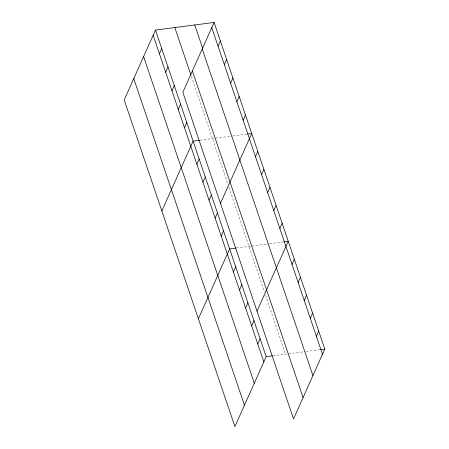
<?xml version="1.0" encoding="UTF-8"?>
<svg xmlns="http://www.w3.org/2000/svg" width="449" height="449" viewBox="0 0 449 449"><rect width="100%" height="100%" fill="white"/><g stroke="black" fill="none" stroke-linecap="round" stroke-linejoin="round"><path stroke-width="0.34" stroke-dasharray="2.25 1.68" d="M200.013 140.211L232.38 136.013M233.07 135.924L246.888 134.128M236.544 247.994L268.227 243.886M269.602 243.706L283.42 241.91M273.076 355.776L304.759 351.668M306.134 351.488L319.952 349.692M191.392 76.465L227.89 184.152M228.979 187.356L264.422 291.934M265.511 295.139L285.513 354.166"/><path stroke-width="0.67" d="M155.466 30.061L124.21 99.936L234.911 426.55L266.167 356.674L155.466 30.061L214.089 22.45L324.79 349.064L293.534 418.939L182.833 92.326L214.089 22.45M159.423 53.745L161.741 48.571M165.698 72.255L168.016 67.075M171.973 90.765L174.285 85.585M178.242 109.27L180.56 104.095M218.046 46.135L220.358 40.96M184.517 127.78L186.835 122.599M224.315 64.645L226.633 59.464M161.848 210.985L193.104 141.109L199.322 140.301M230.59 83.155L232.908 77.974M196.875 164.25L199.193 159.075M236.864 101.659L239.182 96.484M202.965 182.215L205.283 177.035M243.139 120.169L245.451 114.989M209.054 200.181L211.372 195.001M220.47 203.375L251.726 133.499L247.579 134.038M215.144 218.141L217.462 212.966M255.498 156.639L257.816 151.465M221.234 236.107L223.551 230.926M261.587 174.605L263.905 169.425M198.379 318.768L229.635 248.892L235.854 248.084M267.677 192.57L269.989 187.39M233.407 272.032L235.725 266.858M273.767 210.536L276.079 205.356M239.497 289.998L241.815 284.818M279.85 228.496L282.168 223.321M245.586 307.963L247.904 302.783M257.002 311.157L288.258 241.281L284.11 241.82M251.676 325.929L253.994 320.749M292.03 264.427L294.348 259.247M257.765 343.889L260.078 338.709M298.119 282.387L300.437 277.213M304.209 300.353L306.521 295.173M310.293 318.319L312.611 313.138M316.382 336.279L318.7 331.104M266.167 356.674L272.386 355.866M320.642 349.603L324.79 349.064M211.771 27.63L322.472 354.244M194.743 24.959L202.808 48.756M202.218 48.98L312.925 375.594M192.38 70.976L303.081 397.589M174.813 27.546L190.943 75.14M153.148 35.241L263.855 361.855M143.601 56.591L254.302 383.205M133.763 78.586L244.464 405.2"/></g></svg>
